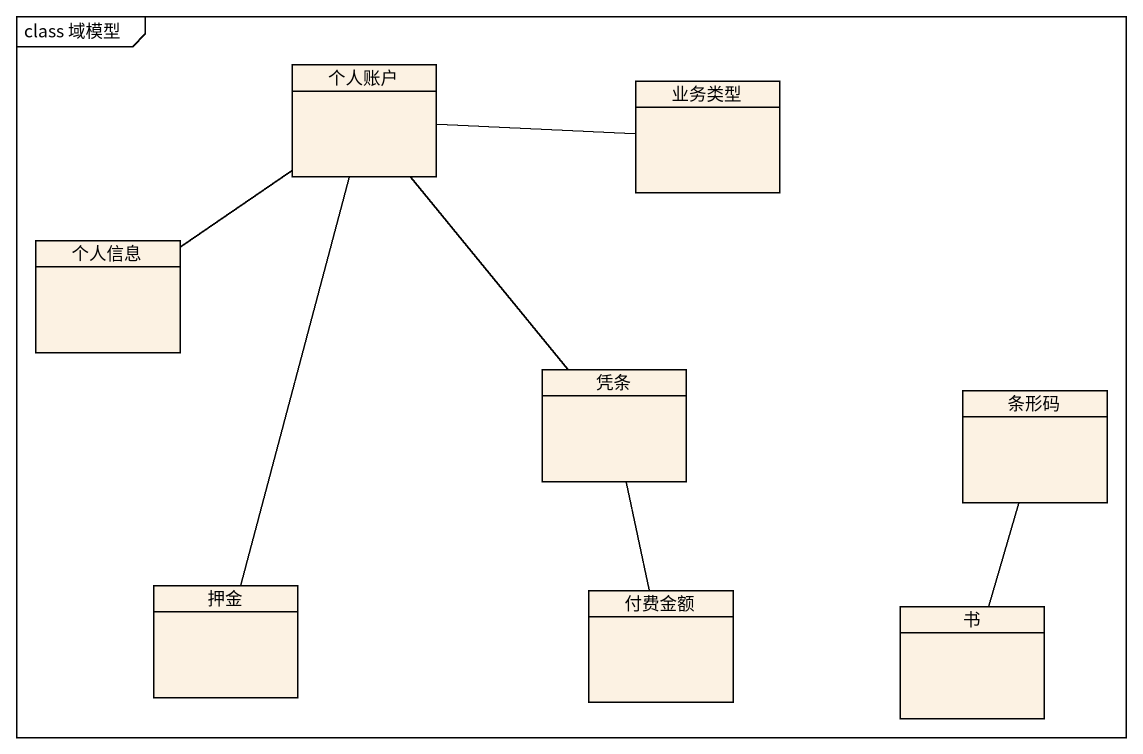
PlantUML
@startuml
mainframe class 域模型
hide circle
hide empty members
class 个人账户
class 业务类型
class 个人信息
class 凭条
class 条形码
class 押金
class 付费金额
class 书
个人账户 -right- 业务类型
个人账户 -- 个人信息
个人账户 -- 凭条
个人账户 -- 押金
凭条 -- 付费金额
书 -up- 条形码
@enduml
